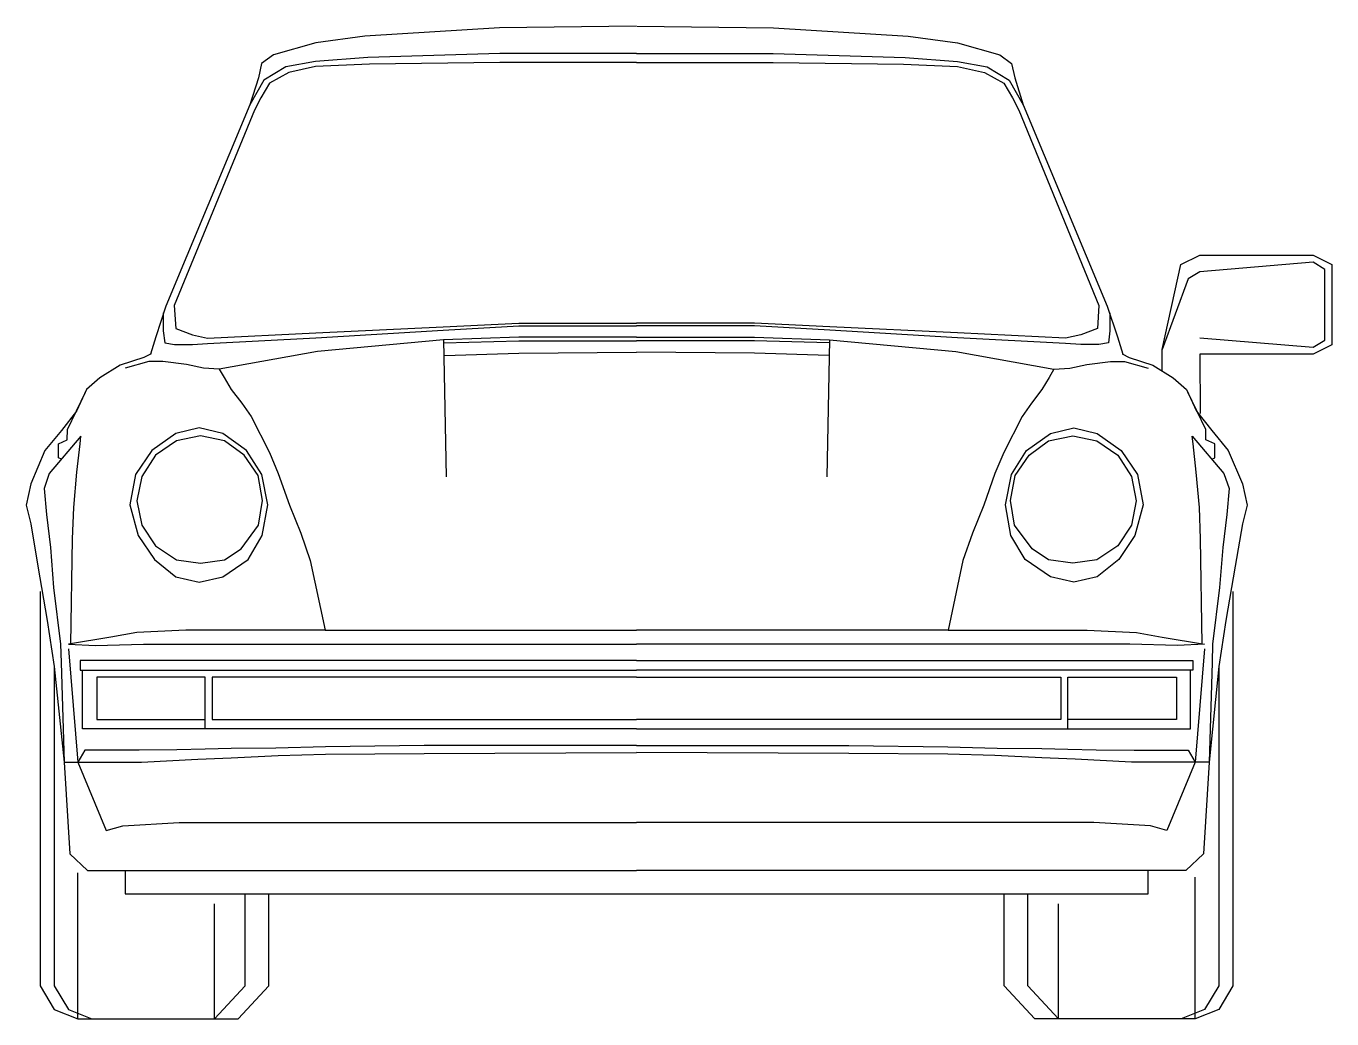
# Model space of a CAD drawing. Header units: millimetres. Extents: x -3264.27 to -3262.61, y 1923.29 to 1924.56.
import ezdxf

# ---------------------------------------------------------------- set-up
doc = ezdxf.new("R2010")
doc.units = ezdxf.units.MM
doc.header["$LTSCALE"] = 10
doc.layers.add('Veículos', color=2, linetype='Continuous')

msp = doc.modelspace()

# ---------------------------------------------------------------- linework, layer by layer
at = {"layer": 'Veículos'}
for p, q in [((-3264.2066, 1923.2924), (-3264.2066, 1923.4782)), ((-3262.7842, 1923.2924), (-3262.7842, 1923.4729)), ((-3264.0326, 1923.2924), (-3264.0326, 1923.4387)), ((-3262.9582, 1923.2924), (-3262.9582, 1923.4387))]:
    msp.add_line(p, q, dxfattribs=at)
for points in [[(-3263.4957, 1924.5562), (-3263.6697, 1924.5538), (-3263.8412, 1924.5435), (-3263.9038, 1924.535), (-3263.9578, 1924.5194), (-3263.9728, 1924.5085), (-3263.9768, 1924.4905), (-3263.9876, 1924.456), (-3264.0947, 1924.1996), (-3264.1075, 1924.1607), (-3264.1142, 1924.1385)], [(-3263.495, 1924.5562), (-3263.3211, 1924.5538), (-3263.1495, 1924.5435), (-3263.0869, 1924.535), (-3263.0329, 1924.5194), (-3263.018, 1924.5085), (-3263.0139, 1924.4905), (-3263.0032, 1924.456), (-3262.8961, 1924.1996), (-3262.8832, 1924.1607), (-3262.8765, 1924.1385)], [(-3263.4954, 1924.51), (-3263.6694, 1924.51), (-3263.8352, 1924.5079), (-3263.904, 1924.5048), (-3263.9381, 1924.4972), (-3263.9629, 1924.4835), (-3263.9739, 1924.4648), (-3263.9819, 1924.4492), (-3264.084, 1924.2004)], [(-3263.4954, 1924.5211), (-3263.6694, 1924.5213), (-3263.8373, 1924.5164), (-3263.904, 1924.5111), (-3263.9417, 1924.5042), (-3263.9698, 1924.4875), (-3263.9876, 1924.456)], [(-3263.4954, 1924.5211), (-3263.3214, 1924.5213), (-3263.1534, 1924.5164), (-3263.0867, 1924.5111), (-3263.0491, 1924.5042), (-3263.021, 1924.4875), (-3263.0032, 1924.456)], [(-3263.4954, 1924.51), (-3263.3214, 1924.51), (-3263.1555, 1924.5079), (-3263.0867, 1924.5048), (-3263.0526, 1924.4972), (-3263.0278, 1924.4835), (-3263.0169, 1924.4648), (-3263.0088, 1924.4492), (-3262.9068, 1924.2004)], [(-3262.8262, 1924.1176), (-3262.8262, 1924.1445), (-3262.8023, 1924.2525), (-3262.7782, 1924.2645), (-3262.6341, 1924.2645), (-3262.6102, 1924.2525), (-3262.6102, 1924.1505), (-3262.6341, 1924.1385), (-3262.7782, 1924.1385), (-3262.778, 1924.0632)], [(-3262.7782, 1924.1595), (-3262.6341, 1924.1475), (-3262.6192, 1924.1565), (-3262.6192, 1924.2465), (-3262.6341, 1924.2555), (-3262.7782, 1924.2435), (-3262.7931, 1924.2346), (-3262.8262, 1924.1445)], [(-3264.084, 1924.2004), (-3264.082, 1924.1714), (-3264.0609, 1924.1631), (-3264.0416, 1924.1591), (-3263.9038, 1924.1656), (-3263.7415, 1924.1734), (-3263.6454, 1924.1779), (-3263.4954, 1924.1779)], [(-3262.9068, 1924.2004), (-3262.9087, 1924.1714), (-3262.9298, 1924.1631), (-3262.9492, 1924.1591), (-3263.0869, 1924.1656), (-3263.2493, 1924.1734), (-3263.3453, 1924.1779), (-3263.4954, 1924.1779)], [(-3264.098, 1924.1911), (-3264.098, 1924.1681), (-3264.0959, 1924.1529), (-3264.0836, 1924.1507), (-3264.0609, 1924.151), (-3264.0416, 1924.1522), (-3263.9038, 1924.1595), (-3263.7415, 1924.1691), (-3263.6454, 1924.1746), (-3263.4954, 1924.1746)], [(-3262.8927, 1924.1911), (-3262.8927, 1924.1681), (-3262.8948, 1924.1529), (-3262.9071, 1924.1507), (-3262.9298, 1924.151), (-3262.9492, 1924.1522), (-3263.0869, 1924.1595), (-3263.2493, 1924.1691), (-3263.3453, 1924.1746), (-3263.4954, 1924.1746)], [(-3263.4954, 1924.16), (-3263.6454, 1924.16), (-3263.7411, 1924.157), (-3263.7378, 1923.9825)], [(-3263.4954, 1924.16), (-3263.3453, 1924.16), (-3263.2496, 1924.157), (-3263.253, 1923.9825)], [(-3263.7411, 1924.157), (-3263.9017, 1924.142), (-3264.0266, 1924.1193), (-3264.0469, 1924.1209), (-3264.0685, 1924.1252), (-3264.0986, 1924.1294), (-3264.1165, 1924.1294), (-3264.1466, 1924.1209)], [(-3263.7408, 1924.1531), (-3263.6454, 1924.1554), (-3263.4954, 1924.1554)], [(-3263.25, 1924.1531), (-3263.3453, 1924.1554), (-3263.4954, 1924.1554)], [(-3263.2496, 1924.157), (-3263.089, 1924.142), (-3262.9641, 1924.1193), (-3262.9439, 1924.1209), (-3262.9223, 1924.1252), (-3262.8922, 1924.1294), (-3262.8742, 1924.1294), (-3262.8442, 1924.1209)], [(-3264.1135, 1924.1389), (-3264.1227, 1924.1345), (-3264.1526, 1924.1244), (-3264.1786, 1924.1084), (-3264.1957, 1924.0935), (-3264.2083, 1924.066), (-3264.2277, 1924.0412), (-3264.2486, 1924.0159), (-3264.2666, 1923.9735), (-3264.2725, 1923.9464), (-3264.2666, 1923.9225), (-3264.2576, 1923.8685), (-3264.2456, 1923.7994), (-3264.2367, 1923.741), (-3264.2243, 1923.6194), (-3264.217, 1923.5024), (-3264.1946, 1923.4813), (-3263.4954, 1923.4813)], [(-3263.7401, 1924.1368), (-3263.6454, 1924.1398), (-3263.4954, 1924.1412)], [(-3263.2507, 1924.1368), (-3263.3453, 1924.1398), (-3263.4954, 1924.1412)], [(-3262.8772, 1924.1389), (-3262.8681, 1924.1345), (-3262.8382, 1924.1244), (-3262.8121, 1924.1084), (-3262.7951, 1924.0935), (-3262.7824, 1924.066), (-3262.7631, 1924.0412), (-3262.7421, 1924.0159), (-3262.7242, 1923.9735), (-3262.7182, 1923.9464), (-3262.7242, 1923.9225), (-3262.7332, 1923.8685), (-3262.7451, 1923.7994), (-3262.7541, 1923.741), (-3262.7664, 1923.6194), (-3262.7738, 1923.5024), (-3262.7961, 1923.4813), (-3263.4954, 1923.4813)], [(-3264.0266, 1924.1193), (-3264.0206, 1924.1088), (-3264.0115, 1924.0937), (-3263.998, 1924.0762), (-3263.9862, 1924.0594), (-3263.9628, 1924.0136), (-3263.9515, 1923.9865), (-3263.9373, 1923.9464), (-3263.923, 1923.9107), (-3263.9109, 1923.8761), (-3263.8919, 1923.7874), (-3263.4954, 1923.7874)], [(-3262.9641, 1924.1193), (-3262.9701, 1924.1088), (-3262.9793, 1924.0937), (-3262.9928, 1924.0762), (-3263.0046, 1924.0594), (-3263.028, 1924.0136), (-3263.0392, 1923.9865), (-3263.0535, 1923.9464), (-3263.0677, 1923.9107), (-3263.0799, 1923.8761), (-3263.0989, 1923.7874), (-3263.4954, 1923.7874)], [(-3264.2277, 1924.0048), (-3264.2314, 1924.0064), (-3264.2314, 1924.0245), (-3264.2203, 1924.0296), (-3264.2199, 1924.0425), (-3264.1971, 1924.0901)], [(-3262.7631, 1924.0048), (-3262.7594, 1924.0064), (-3262.7594, 1924.0245), (-3262.7705, 1924.0296), (-3262.7708, 1924.0425), (-3262.7937, 1924.0901)], [(-3264.2155, 1923.7695), (-3264.2133, 1923.9033), (-3264.2119, 1923.9434), (-3264.2078, 1923.9885), (-3264.2038, 1924.0245), (-3264.2027, 1924.0342), (-3264.2432, 1923.9867), (-3264.2497, 1923.9675), (-3264.2467, 1923.9345), (-3264.2416, 1923.8924), (-3264.2375, 1923.8414), (-3264.2286, 1923.7695), (-3264.228, 1923.7462), (-3264.2243, 1923.6194), (-3264.1886, 1923.6194), (-3264.1257, 1923.6194), (-3264.0539, 1923.6228), (-3264.0115, 1923.6249), (-3263.9515, 1923.6277), (-3263.8915, 1923.6293), (-3263.7656, 1923.6303), (-3263.4954, 1923.6314)], [(-3262.7752, 1923.7695), (-3262.7775, 1923.9033), (-3262.7789, 1923.9434), (-3262.7829, 1923.9885), (-3262.787, 1924.0245), (-3262.788, 1924.0342), (-3262.7476, 1923.9867), (-3262.7411, 1923.9675), (-3262.7441, 1923.9345), (-3262.7492, 1923.8924), (-3262.7532, 1923.8414), (-3262.7622, 1923.7695), (-3262.7627, 1923.7462), (-3262.7664, 1923.6194), (-3262.8021, 1923.6194), (-3262.8651, 1923.6194), (-3262.9369, 1923.6228), (-3262.9793, 1923.6249), (-3263.0392, 1923.6277), (-3263.0992, 1923.6293), (-3263.2252, 1923.6303), (-3263.4954, 1923.6314)], [(-3264.2546, 1923.8363), (-3264.2546, 1923.3344), (-3264.2367, 1923.3044), (-3264.2066, 1923.2924), (-3264.0025, 1923.2924), (-3263.9635, 1923.3344), (-3263.9635, 1923.4512)], [(-3262.7362, 1923.8363), (-3262.7362, 1923.3344), (-3262.7541, 1923.3044), (-3262.7842, 1923.2924), (-3262.9882, 1923.2924), (-3263.0273, 1923.3344), (-3263.0273, 1923.4512)], [(-3263.8919, 1923.7874), (-3263.9578, 1923.7874), (-3264.009, 1923.7874), (-3264.0421, 1923.7874), (-3264.069, 1923.7874), (-3264.1316, 1923.7844), (-3264.1645, 1923.7784), (-3264.2185, 1923.7695), (-3264.1841, 1923.7679), (-3264.1232, 1923.7695), (-3263.4954, 1923.7692)], [(-3263.0989, 1923.7874), (-3263.0329, 1923.7874), (-3262.9817, 1923.7874), (-3262.9487, 1923.7874), (-3262.9217, 1923.7874), (-3262.8591, 1923.7844), (-3262.8262, 1923.7784), (-3262.7722, 1923.7695), (-3262.8067, 1923.7679), (-3262.8676, 1923.7695), (-3263.4954, 1923.7692)], [(-3264.2185, 1923.7635), (-3264.2066, 1923.6194), (-3264.1705, 1923.5323), (-3264.1496, 1923.5383), (-3264.0776, 1923.5425), (-3263.4954, 1923.5425)], [(-3262.7722, 1923.7635), (-3262.7842, 1923.6194), (-3262.8202, 1923.5323), (-3262.8412, 1923.5383), (-3262.9131, 1923.5425), (-3263.4954, 1923.5425)], [(-3263.4954, 1923.7484), (-3264.2036, 1923.7484), (-3264.2036, 1923.7364), (-3263.4954, 1923.7364)], [(-3263.4954, 1923.7484), (-3262.7872, 1923.7484), (-3262.7872, 1923.7364), (-3263.4954, 1923.7364)], [(-3264.2367, 1923.741), (-3264.2367, 1923.3344), (-3264.2185, 1923.3044), (-3264.1888, 1923.2924), (-3264.0326, 1923.2924), (-3263.9936, 1923.3344), (-3263.9936, 1923.4512)], [(-3263.4954, 1923.6615), (-3264.2006, 1923.6615), (-3264.2006, 1923.7364)], [(-3264.0446, 1923.6615), (-3264.0446, 1923.7274), (-3264.1827, 1923.7274), (-3264.1827, 1923.6734), (-3264.0446, 1923.6734)], [(-3263.4954, 1923.7274), (-3264.0356, 1923.7274), (-3264.0356, 1923.6734), (-3263.4954, 1923.6734)], [(-3263.4954, 1923.6615), (-3262.7902, 1923.6615), (-3262.7902, 1923.7364)], [(-3263.4954, 1923.7274), (-3262.9552, 1923.7274), (-3262.9552, 1923.6734), (-3263.4954, 1923.6734)], [(-3262.7541, 1923.741), (-3262.7541, 1923.3344), (-3262.7722, 1923.3044), (-3262.8019, 1923.2924), (-3262.9582, 1923.2924), (-3262.9972, 1923.3344), (-3262.9972, 1923.4512)], [(-3262.9462, 1923.6615), (-3262.9462, 1923.7274), (-3262.8081, 1923.7274), (-3262.8081, 1923.6734), (-3262.9462, 1923.6734)], [(-3263.4954, 1923.6403), (-3263.7656, 1923.6403), (-3263.8915, 1923.6388), (-3263.9545, 1923.6372), (-3264.0115, 1923.6365), (-3264.0446, 1923.6358), (-3264.0806, 1923.6351), (-3264.1287, 1923.6344), (-3264.1976, 1923.6344), (-3264.2066, 1923.6194)], [(-3263.4954, 1923.6403), (-3263.2252, 1923.6403), (-3263.0992, 1923.6388), (-3263.0363, 1923.6372), (-3262.9793, 1923.6365), (-3262.9462, 1923.6358), (-3262.9101, 1923.6351), (-3262.8621, 1923.6344), (-3262.7931, 1923.6344), (-3262.7842, 1923.6194)], [(-3264.1466, 1923.4813), (-3264.1466, 1923.4514), (-3262.8442, 1923.4514), (-3262.8441, 1923.4813)]]:
    msp.add_lwpolyline(points, dxfattribs=at)
for points in [[(-3264.0521, 1923.8484), (-3264.0222, 1923.8553), (-3263.99, 1923.8771), (-3263.9719, 1923.9079), (-3263.9649, 1923.9466), (-3263.9726, 1923.9853), (-3263.9918, 1924.0161), (-3264.0222, 1924.0377), (-3264.0521, 1924.0448), (-3264.0819, 1924.0377), (-3264.1123, 1924.0161), (-3264.1332, 1923.9853), (-3264.1403, 1923.9466), (-3264.1297, 1923.9079), (-3264.1093, 1923.8771), (-3264.0819, 1923.8553)], [(-3262.9386, 1923.8484), (-3262.9685, 1923.8553), (-3263.0007, 1923.8771), (-3263.0188, 1923.9079), (-3263.0259, 1923.9466), (-3263.0181, 1923.9853), (-3262.999, 1924.0161), (-3262.9685, 1924.0377), (-3262.9386, 1924.0448), (-3262.9089, 1924.0377), (-3262.8785, 1924.0161), (-3262.8575, 1923.9853), (-3262.8505, 1923.9466), (-3262.861, 1923.9079), (-3262.8815, 1923.8771), (-3262.9089, 1923.8553)], [(-3264.0505, 1923.8724), (-3264.0198, 1923.8766), (-3263.9988, 1923.8908), (-3263.9767, 1923.9209), (-3263.9716, 1923.9524), (-3263.9772, 1923.9841), (-3263.9951, 1924.0099), (-3264.0198, 1924.0282), (-3264.0505, 1924.0346), (-3264.0813, 1924.0282), (-3264.1079, 1924.0099), (-3264.1253, 1923.9827), (-3264.1315, 1923.9517), (-3264.1253, 1923.9209), (-3264.1079, 1923.8945), (-3264.0813, 1923.8766)], [(-3262.9402, 1923.8724), (-3262.971, 1923.8766), (-3262.9919, 1923.8908), (-3263.0141, 1923.9209), (-3263.0192, 1923.9524), (-3263.0136, 1923.9841), (-3262.9956, 1924.0099), (-3262.971, 1924.0282), (-3262.9402, 1924.0346), (-3262.9094, 1924.0282), (-3262.8829, 1924.0099), (-3262.8654, 1923.9827), (-3262.8593, 1923.9517), (-3262.8654, 1923.9209), (-3262.8829, 1923.8945), (-3262.9094, 1923.8766)]]:
    msp.add_lwpolyline(points, close=True, dxfattribs=at)

doc.saveas('drawing.dxf')
